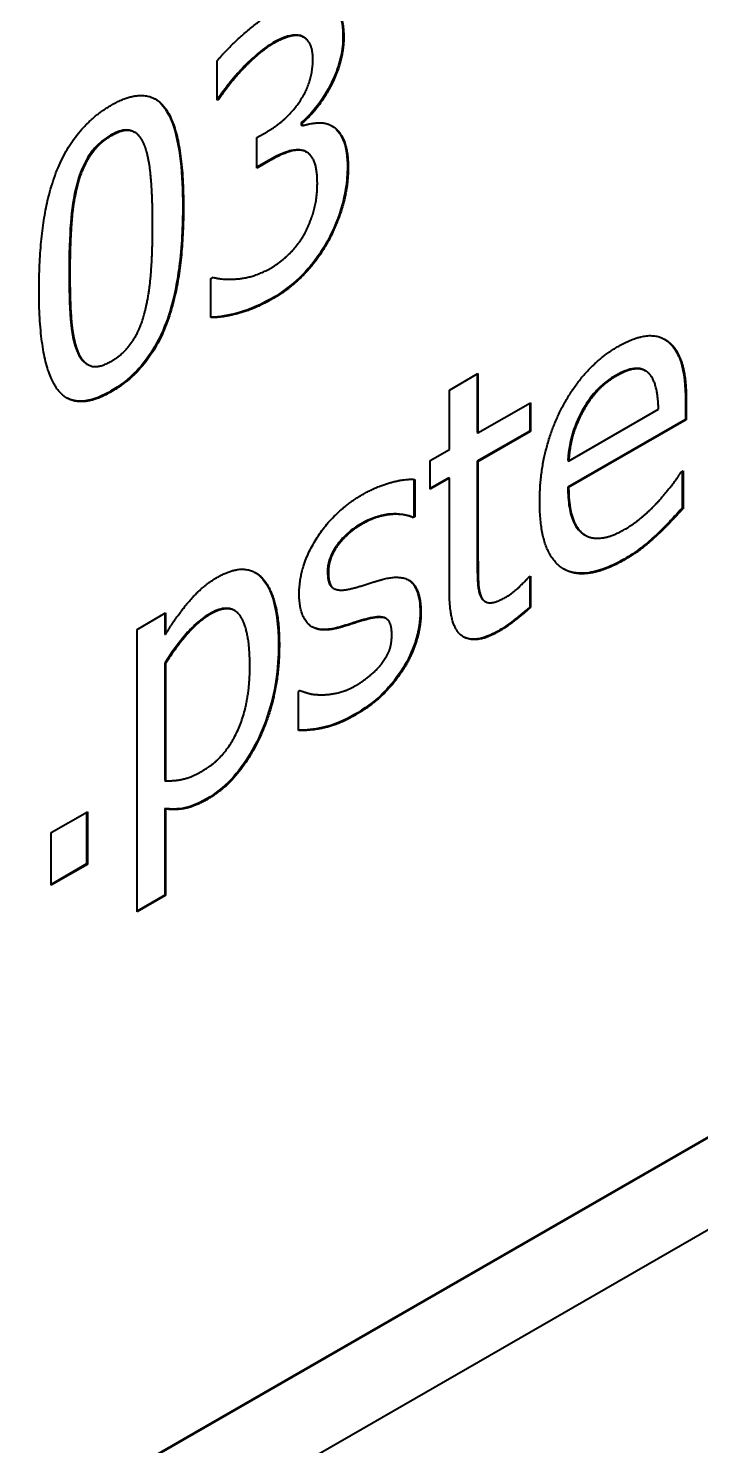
# Model space of a CAD drawing. Header units: millimetres. Extents: x 0 to 5945, y 0 to 4205.
# Drawn here: x 5625.13 to 5628.12, y 3409.47 to 3415.78 of the extents above; entities that cross this region are included whole.
import ezdxf

# ---------------------------------------------------------------- set-up
doc = ezdxf.new("R2010")
doc.units = ezdxf.units.MM
doc.header["$LTSCALE"] = 5
doc.layers.add('가시적인 것(ISO)', color=3, linetype='Continuous', lineweight=40)
doc.layers.add('가시적인 좁은 것(ISO)', color=3, linetype='Continuous', lineweight=35)

msp = doc.modelspace()

# ---------------------------------------------------------------- linework, layer by layer
at = {"layer": '가시적인 것(ISO)'}
for p, q in [((5611.7299, 3401.3851), (5660.5767, 3429.5141)), ((5660.5802, 3429.512), (5611.7305, 3401.3814)), ((5611.4066, 3400.7861), (5660.9041, 3429.2898)), ((5626.3388, 3415.7516), (5626.3423, 3415.7496)), ((5626.3503, 3415.7466), (5626.3538, 3415.7445)), ((5625.9676, 3415.4642), (5625.9676, 3415.6381)), ((5626.0715, 3415.5967), (5626.075, 3415.5946)), ((5625.9718, 3415.4707), (5625.9676, 3415.4683)), ((5625.9753, 3415.4686), (5625.9676, 3415.4642)), ((5625.9718, 3415.4707), (5625.9753, 3415.4686)), ((5626.3431, 3415.3635), (5626.3431, 3415.3516)), ((5626.3431, 3415.3635), (5626.3466, 3415.3615)), ((5626.3431, 3415.3516), (5626.3466, 3415.3495)), ((5626.3466, 3415.3615), (5626.3466, 3415.3495)), ((5625.5969, 3415.3225), (5625.6004, 3415.3205)), ((5626.1455, 3415.2973), (5626.1902, 3415.3231)), ((5626.1455, 3415.1612), (5626.1455, 3415.2973)), ((5626.3637, 3415.2342), (5626.3672, 3415.2322)), ((5626.1995, 3415.1964), (5626.1455, 3415.1652)), ((5626.2031, 3415.1943), (5626.1455, 3415.1612)), ((5625.94, 3414.6692), (5625.9495, 3414.6747)), ((5625.94, 3414.4953), (5625.94, 3414.6692)), ((5625.3879, 3414.2874), (5625.3914, 3414.2853)), ((5627.0033, 3414.1718), (5627.1305, 3414.245)), ((5627.127, 3414.243), (5627.127, 3413.9827)), ((5627.1305, 3414.245), (5627.1305, 3413.9807)), ((5627.8745, 3414.259), (5627.878, 3414.257)), ((5627.0033, 3413.9074), (5627.0033, 3414.1718)), ((5627.1305, 3413.9807), (5627.3643, 3414.1153)), ((5627.3608, 3414.1133), (5627.3608, 3413.9892)), ((5627.3643, 3414.1153), (5627.3643, 3413.9871)), ((5628.0553, 3414.1257), (5628.0553, 3414.0413)), ((5628.0588, 3414.1237), (5628.0588, 3414.0392)), ((5628.0553, 3414.0413), (5627.5309, 3413.7393)), ((5627.5345, 3413.8556), (5627.935, 3414.0862)), ((5628.0588, 3414.0392), (5627.5345, 3413.7373)), ((5628.0553, 3414.0413), (5628.0588, 3414.0392)), ((5627.3608, 3413.9892), (5627.127, 3413.8545)), ((5627.127, 3413.9827), (5627.1305, 3413.9807)), ((5627.3643, 3413.9871), (5627.1305, 3413.8525)), ((5627.3608, 3413.9892), (5627.3643, 3413.9871)), ((5626.9173, 3413.8579), (5627.0033, 3413.9074)), ((5626.9173, 3413.7297), (5626.9173, 3413.8579)), ((5627.127, 3413.8545), (5627.127, 3413.4163)), ((5627.127, 3413.8545), (5627.1305, 3413.8525)), ((5627.1305, 3413.8525), (5627.1305, 3413.4142)), ((5627.5309, 3413.8576), (5627.5345, 3413.8556)), ((5626.845, 3413.7739), (5626.845, 3413.6097)), ((5626.8486, 3413.7736), (5626.8486, 3413.6077)), ((5626.9998, 3413.7813), (5626.9173, 3413.7338)), ((5627.0033, 3413.7792), (5626.9173, 3413.7297)), ((5626.9998, 3413.7813), (5627.0033, 3413.7792)), ((5627.0033, 3413.2694), (5627.0033, 3413.7792)), ((5628.0364, 3413.8077), (5628.0442, 3413.8122)), ((5628.0406, 3413.8102), (5628.0406, 3413.6453)), ((5628.0442, 3413.8122), (5628.0442, 3413.6433)), ((5627.5309, 3413.7393), (5627.5345, 3413.7373)), ((5628.0406, 3413.6453), (5628.0442, 3413.6433)), ((5626.845, 3413.6097), (5626.8382, 3413.6057)), ((5626.8382, 3413.6057), (5626.8417, 3413.6037)), ((5626.8486, 3413.6077), (5626.8417, 3413.6037)), ((5626.845, 3413.6097), (5626.8486, 3413.6077)), ((5627.6053, 3413.5272), (5627.6089, 3413.5252)), ((5627.3566, 3413.3377), (5627.3643, 3413.3422)), ((5627.3608, 3413.3401), (5627.3608, 3413.2051)), ((5627.3643, 3413.3422), (5627.3643, 3413.203)), ((5626.4846, 3413.2897), (5626.4881, 3413.2876)), ((5627.1442, 3413.2473), (5627.1477, 3413.2453)), ((5627.1594, 3413.2311), (5627.163, 3413.2291)), ((5627.3608, 3413.2051), (5627.3643, 3413.203)), ((5625.6108, 3413.1056), (5625.7381, 3413.1788)), ((5625.7345, 3413.1768), (5625.7345, 3413.0845)), ((5625.7381, 3413.1788), (5625.7381, 3413.0824)), ((5626.0429, 3413.1908), (5626.0464, 3413.1888)), ((5626.631, 3413.1515), (5626.6346, 3413.1495)), ((5626.7186, 3413.1549), (5626.7221, 3413.1528)), ((5625.6108, 3411.8465), (5625.6108, 3413.1056)), ((5625.7345, 3413.0845), (5625.7381, 3413.0824)), ((5625.7345, 3412.9553), (5625.7381, 3412.9533)), ((5625.7345, 3412.9553), (5625.7345, 3412.4326)), ((5625.7381, 3412.9533), (5625.7381, 3412.4305)), ((5626.7969, 3412.934), (5626.8004, 3412.932)), ((5626.3303, 3412.8292), (5626.3372, 3412.8332)), ((5626.3303, 3412.6553), (5626.3303, 3412.8292)), ((5625.7345, 3412.4326), (5625.7381, 3412.4305)), ((5625.2284, 3412.1996), (5625.39, 3412.2927)), ((5625.3864, 3412.2906), (5625.3864, 3412.0602)), ((5625.39, 3412.2927), (5625.39, 3412.0581)), ((5625.7345, 3412.3073), (5625.7381, 3412.3053)), ((5625.7345, 3412.3073), (5625.7345, 3411.9218)), ((5625.7381, 3412.3053), (5625.7381, 3411.9197)), ((5625.2284, 3411.9651), (5625.2284, 3412.1996)), ((5625.3864, 3412.0602), (5625.2284, 3411.9692)), ((5625.39, 3412.0581), (5625.2284, 3411.9651)), ((5625.3864, 3412.0602), (5625.39, 3412.0581)), ((5625.7345, 3411.9218), (5625.6108, 3411.8505)), ((5625.7381, 3411.9197), (5625.6108, 3411.8465)), ((5625.7345, 3411.9218), (5625.7381, 3411.9197))]:
    msp.add_line(p, q, dxfattribs=at)
for points, degree in [([(5625.9676, 3415.6381), (5626.0114, 3415.6922), (5626.1627, 3415.826), (5626.2306, 3415.8651)], 2), ([(5626.442, 3415.9173), (5626.4867, 3415.9043), (5626.5323, 3415.8182), (5626.5323, 3415.7427)], 2), ([(5626.3423, 3415.7496), (5626.3165, 3415.7556), (5626.2546, 3415.7368), (5626.2194, 3415.7165)], 2), ([(5626.3503, 3415.7466), (5626.3467, 3415.7486), (5626.3428, 3415.7503), (5626.3388, 3415.7516)], 3), ([(5626.3947, 3415.6466), (5626.3947, 3415.6933), (5626.3647, 3415.7425), (5626.3423, 3415.7496)], 2), ([(5626.5323, 3415.7427), (5626.5323, 3415.6413), (5626.4231, 3415.4254), (5626.3466, 3415.3615)], 2), ([(5626.2194, 3415.7165), (5626.1824, 3415.6952), (5626.1102, 3415.6318), (5626.075, 3415.5946)], 2), ([(5626.1902, 3415.3231), (5626.2813, 3415.3755), (5626.3947, 3415.5462), (5626.3947, 3415.6466)], 2), ([(5626.075, 3415.5946), (5626.0423, 3415.5589), (5625.9942, 3415.4954), (5625.9753, 3415.4686)], 2), ([(5625.4965, 3415.4414), (5625.6624, 3415.5369), (5625.818, 3415.3085), (5625.818, 3414.9885)], 2), ([(5625.1742, 3414.6168), (5625.1742, 3414.9487), (5625.3315, 3415.3463), (5625.4965, 3415.4414)], 2), ([(5626.3466, 3415.3495), (5626.3784, 3415.3599), (5626.4506, 3415.3657), (5626.4816, 3415.3478)], 2), ([(5625.4965, 3415.3052), (5625.4398, 3415.2726), (5625.3676, 3415.1664), (5625.347, 3415.0899)], 2), ([(5625.6444, 3415.2632), (5625.6237, 3415.3139), (5625.5533, 3415.3379), (5625.4965, 3415.3052)], 2), ([(5626.4816, 3415.3478), (5626.5125, 3415.3308), (5626.552, 3415.2423), (5626.552, 3415.1618)], 2), ([(5625.6805, 3414.9093), (5625.6805, 3415.0355), (5625.6641, 3415.2119), (5625.6444, 3415.2632)], 2), ([(5626.3543, 3415.2377), (5626.326, 3415.2462), (5626.2486, 3415.2206), (5626.2031, 3415.1943)], 2), ([(5626.3637, 3415.2342), (5626.3597, 3415.2365), (5626.3554, 3415.2384), (5626.3508, 3415.2398)], 3), ([(5626.4145, 3415.0945), (5626.4145, 3415.1611), (5626.3827, 3415.2292), (5626.3543, 3415.2377)], 2), ([(5626.552, 3415.1618), (5626.552, 3415.0793), (5626.5056, 3414.9124), (5626.4626, 3414.834)], 2), ([(5625.347, 3415.0899), (5625.3263, 3415.0154), (5625.3117, 3414.8162), (5625.3117, 3414.696)], 2), ([(5626.3595, 3414.872), (5626.3861, 3414.9241), (5626.4145, 3415.0279), (5626.4145, 3415.0945)], 2), ([(5625.818, 3414.9885), (5625.818, 3414.6586), (5625.6607, 3414.2589), (5625.4965, 3414.1644)], 2), ([(5625.6444, 3414.5148), (5625.6641, 3414.5869), (5625.6805, 3414.7831), (5625.6805, 3414.9093)], 2), ([(5626.2074, 3414.7158), (5626.2486, 3414.7396), (5626.3311, 3414.8189), (5626.3595, 3414.872)], 2), ([(5626.4626, 3414.834), (5626.4188, 3414.7531), (5626.2942, 3414.6237), (5626.2151, 3414.5782)], 2), ([(5625.3117, 3414.696), (5625.3117, 3414.5668), (5625.3246, 3414.4013), (5625.3461, 3414.3461)], 2), ([(5625.9495, 3414.6747), (5625.9925, 3414.6616), (5626.1352, 3414.6742), (5626.2074, 3414.7158)], 2), ([(5625.4965, 3414.1644), (5625.3298, 3414.0684), (5625.1742, 3414.2938), (5625.1742, 3414.6168)], 2), ([(5626.2151, 3414.5782), (5626.1395, 3414.5346), (5625.9908, 3414.4937), (5625.94, 3414.4953)], 2), ([(5625.4965, 3414.3005), (5625.5524, 3414.3327), (5625.6246, 3414.4389), (5625.6444, 3414.5148)], 2), ([(5627.7554, 3414.3664), (5627.8259, 3414.407), (5627.9342, 3414.4196), (5627.9746, 3414.3902)], 2), ([(5625.3461, 3414.3461), (5625.3659, 3414.2939), (5625.4381, 3414.2669), (5625.4965, 3414.3005)], 2), ([(5627.4055, 3413.674), (5627.4055, 3413.8986), (5627.5989, 3414.2763), (5627.7554, 3414.3664)], 2), ([(5627.9611, 3414.3988), (5627.9645, 3414.3968), (5627.9678, 3414.3946), (5627.971, 3414.3923)], 3), ([(5627.9746, 3414.3902), (5628.0158, 3414.3613), (5628.0588, 3414.234), (5628.0588, 3414.1237)], 2), ([(5627.7476, 3414.2347), (5627.6969, 3414.2055), (5627.6256, 3414.1277), (5627.5972, 3414.0755)], 2), ([(5627.892, 3414.2463), (5627.8697, 3414.2682), (5627.7992, 3414.2644), (5627.7476, 3414.2347)], 2), ([(5627.935, 3414.0862), (5627.9333, 3414.1478), (5627.9118, 3414.2269), (5627.892, 3414.2463)], 2), ([(5627.5972, 3414.0755), (5627.568, 3414.0219), (5627.5388, 3413.9167), (5627.5345, 3413.8556)], 2), ([(5626.6156, 3413.7061), (5626.6784, 3413.7422), (5626.8056, 3413.7777), (5626.8486, 3413.7736)], 2), ([(5627.9393, 3413.6812), (5627.9737, 3413.7209), (5628.021, 3413.7829), (5628.0364, 3413.8077)], 2), ([(5627.5345, 3413.7373), (5627.5345, 3413.5773), (5627.6668, 3413.4836), (5627.7846, 3413.5514)], 2), ([(5626.3337, 3413.2635), (5626.3337, 3413.3877), (5626.4876, 3413.6323), (5626.6156, 3413.7061)], 2), ([(5627.7855, 3413.4168), (5627.605, 3413.3128), (5627.4055, 3413.4454), (5627.4055, 3413.674)], 2), ([(5627.7846, 3413.5514), (5627.8259, 3413.5752), (5627.9067, 3413.6446), (5627.9393, 3413.6812)], 2), ([(5626.8417, 3413.6037), (5626.7936, 3413.6237), (5626.6732, 3413.609), (5626.6131, 3413.5744)], 2), ([(5628.0442, 3413.6433), (5628.0218, 3413.6195), (5627.9556, 3413.5495), (5627.929, 3413.5252)], 2), ([(5626.6131, 3413.5744), (5626.5503, 3413.5383), (5626.4635, 3413.4237), (5626.4635, 3413.3591)], 2), ([(5627.929, 3413.5252), (5627.892, 3413.491), (5627.8319, 3413.4435), (5627.7855, 3413.4168)], 2), ([(5627.1305, 3413.4142), (5627.1305, 3413.3447), (5627.1348, 3413.2706), (5627.1477, 3413.2453)], 2), ([(5625.7381, 3413.0824), (5625.7853, 3413.1623), (5625.9014, 3413.2987), (5625.9693, 3413.3378)], 2), ([(5625.9693, 3413.3378), (5626.0999, 3413.4131), (5626.2452, 3413.2463), (5626.2452, 3413.0356)], 2), ([(5626.4635, 3413.3591), (5626.4635, 3413.3004), (5626.5151, 3413.2735), (5626.5718, 3413.2883)], 2), ([(5626.5718, 3413.2883), (5626.6002, 3413.2957), (5626.6698, 3413.3179), (5626.7076, 3413.3287)], 2), ([(5626.7076, 3413.3287), (5626.7918, 3413.3514), (5626.8761, 3413.2816), (5626.8761, 3413.1793)], 2), ([(5627.2551, 3413.2495), (5627.2861, 3413.2673), (5627.3437, 3413.3233), (5627.3566, 3413.3377)], 2), ([(5627.2233, 3413.096), (5627.1193, 3413.0361), (5627.0033, 3413.1134), (5627.0033, 3413.2694)], 2), ([(5626.4987, 3413.1091), (5626.4119, 3413.0899), (5626.3337, 3413.172), (5626.3337, 3413.2635)], 2), ([(5627.1442, 3413.2473), (5627.1481, 3413.2402), (5627.1531, 3413.2347), (5627.1594, 3413.2311)], 3), ([(5627.1477, 3413.2453), (5627.1597, 3413.2234), (5627.2113, 3413.2242), (5627.2551, 3413.2495)], 2), ([(5627.3643, 3413.203), (5627.3282, 3413.1703), (5627.2551, 3413.1143), (5627.2233, 3413.096)], 2), ([(5625.9383, 3413.1729), (5625.8842, 3413.1417), (5625.7836, 3413.0252), (5625.7381, 3412.9533)], 2), ([(5626.1137, 3412.942), (5626.1137, 3413.1), (5626.0312, 3413.2264), (5625.9383, 3413.1729)], 2), ([(5626.6346, 3413.1495), (5626.6105, 3413.1436), (5626.5314, 3413.1169), (5626.4987, 3413.1091)], 2), ([(5626.7463, 3413.0837), (5626.7463, 3413.1393), (5626.6973, 3413.1668), (5626.6346, 3413.1495)], 2), ([(5626.8761, 3413.1793), (5626.8761, 3413.1197), (5626.8374, 3412.992), (5626.8004, 3412.932)], 2), ([(5626.7016, 3412.9526), (5626.7257, 3412.9853), (5626.7463, 3413.0399), (5626.7463, 3413.0837)], 2), ([(5626.2452, 3413.0356), (5626.2452, 3412.805), (5626.0647, 3412.4288), (5625.9263, 3412.3491)], 2), ([(5626.5856, 3412.855), (5626.6156, 3412.8723), (5626.6853, 3412.9303), (5626.7016, 3412.9526)], 2), ([(5625.9048, 3412.4759), (5626.0037, 3412.5328), (5626.1137, 3412.773), (5626.1137, 3412.942)], 2), ([(5626.8004, 3412.932), (5626.76, 3412.868), (5626.6578, 3412.7664), (5626.5813, 3412.7223)], 2), ([(5626.3372, 3412.8332), (5626.3535, 3412.8267), (5626.3973, 3412.8141), (5626.4334, 3412.8141)], 2), ([(5626.4334, 3412.8141), (5626.4661, 3412.814), (5626.5434, 3412.8307), (5626.5856, 3412.855)], 2), ([(5626.5813, 3412.7223), (5626.5056, 3412.6787), (5626.3733, 3412.6522), (5626.3303, 3412.6553)], 2), ([(5625.7381, 3412.4305), (5625.7879, 3412.4304), (5625.8593, 3412.4496), (5625.9048, 3412.4759)], 2), ([(5625.9263, 3412.3491), (5625.8704, 3412.3169), (5625.7836, 3412.2987), (5625.7381, 3412.3053)], 2)]:
    msp.add_open_spline(points, degree=degree, dxfattribs=at)
for points, knots in [([(5626.465, 3415.9078), (5626.4706, 3415.9044), (5626.4759, 3415.9005), (5626.493, 3415.8851), (5626.5028, 3415.8712), (5626.5237, 3415.8243), (5626.5287, 3415.7858), (5626.5287, 3415.7447)], [-0.05358236, -0.05358236, -0.05358236, -0.05358236, -0.04672289, -0.04672289, -0.03019584, -0.03019584, 0, 0, 0, 0]), ([(5626.3388, 3415.7516), (5626.3144, 3415.7573), (5626.2923, 3415.7513), (5626.2604, 3415.7417), (5626.2381, 3415.7314), (5626.2159, 3415.7186)], [-0.02782653, -0.02782653, -0.02782653, -0.02782653, -0.01889632, -0.01889632, 0, 0, 0, 0]), ([(5626.5287, 3415.7447), (5626.5287, 3415.7173), (5626.5257, 3415.6886), (5626.5127, 3415.6291), (5626.503, 3415.5996), (5626.475, 3415.5343), (5626.4526, 3415.4919), (5626.3998, 3415.4179), (5626.3727, 3415.3882), (5626.3431, 3415.3635)], [-0.10433, -0.10433, -0.10433, -0.10433, -0.0793768, -0.0793768, -0.0550269, -0.0550269, -0.0257442, -0.0257442, 0, 0, 0, 0]), ([(5626.2159, 3415.7186), (5626.1803, 3415.6981), (5626.1539, 3415.6753), (5626.1185, 3415.6442), (5626.0947, 3415.6212), (5626.0715, 3415.5967)], [-0.03103479, -0.03103479, -0.03103479, -0.03103479, -0.02134227, -0.02134227, 0, 0, 0, 0]), ([(5626.0715, 3415.5967), (5626.0392, 3415.5614), (5626.0212, 3415.5378), (5626.0003, 3415.5102), (5625.9856, 3415.4903), (5625.9718, 3415.4707)], [-0.02108501, -0.02108501, -0.02108501, -0.02108501, -0.01452286, -0.01452286, 0, 0, 0, 0]), ([(5625.6907, 3415.4697), (5625.6951, 3415.467), (5625.6994, 3415.4641), (5625.721, 3415.4472), (5625.7464, 3415.4205), (5625.8034, 3415.2665), (5625.8145, 3415.1302), (5625.8145, 3414.9905)], [-0.1821808, -0.1821808, -0.1821808, -0.1821808, -0.166914, -0.166914, -0.1025074, -0.1025074, 0, 0, 0, 0]), ([(5625.493, 3415.3073), (5625.4801, 3415.2998), (5625.4672, 3415.2911), (5625.4431, 3415.2716), (5625.432, 3415.261), (5625.4113, 3415.2375), (5625.3963, 3415.2185), (5625.3642, 3415.158), (5625.3522, 3415.1244), (5625.3434, 3415.092)], [-0.08378199, -0.08378199, -0.08378199, -0.08378199, -0.06139139, -0.06139139, -0.04110778, -0.04110778, -0.02142471, -0.02142471, 0, 0, 0, 0]), ([(5625.5969, 3415.3225), (5625.5964, 3415.3228), (5625.596, 3415.323), (5625.5822, 3415.3306), (5625.5687, 3415.3322), (5625.5353, 3415.3283), (5625.514, 3415.3194), (5625.493, 3415.3073)], [-0.03090274, -0.03090274, -0.03090274, -0.03090274, -0.03045864, -0.03045864, -0.01784843, -0.01784843, 0, 0, 0, 0]), ([(5626.4811, 3415.348), (5626.4905, 3415.3423), (5626.4988, 3415.3349), (5626.5185, 3415.3111), (5626.5258, 3415.2951), (5626.5437, 3415.2549), (5626.5485, 3415.2094), (5626.5485, 3415.1638)], [-0.0438611, -0.0438611, -0.0438611, -0.0438611, -0.0399867, -0.0399867, -0.0334581, -0.0334581, 0, 0, 0, 0]), ([(5626.3508, 3415.2398), (5626.3412, 3415.2426), (5626.3309, 3415.2436), (5626.3038, 3415.2419), (5626.2898, 3415.2374), (5626.2562, 3415.2263), (5626.2277, 3415.2126), (5626.1995, 3415.1964)], [-0.03274112, -0.03274112, -0.03274112, -0.03274112, -0.02914895, -0.02914895, -0.02391107, -0.02391107, 0, 0, 0, 0]), ([(5626.5485, 3415.1638), (5626.5485, 3415.0918), (5626.5352, 3415.0336), (5626.51, 3414.943), (5626.4881, 3414.889), (5626.4591, 3414.836)], [-0.05981794, -0.05981794, -0.05981794, -0.05981794, -0.03623744, -0.03623744, 0, 0, 0, 0]), ([(5625.3434, 3415.092), (5625.3274, 3415.0339), (5625.3195, 3414.9719), (5625.3136, 3414.8922), (5625.3082, 3414.8185), (5625.3082, 3414.698)], [-0.2746672, -0.2746672, -0.2746672, -0.2746672, -0.0884611, -0.0884611, 0, 0, 0, 0]), ([(5625.8145, 3414.9905), (5625.8145, 3414.905), (5625.8105, 3414.812), (5625.7896, 3414.6514), (5625.7751, 3414.5756), (5625.7383, 3414.4646), (5625.7193, 3414.4161), (5625.6671, 3414.326), (5625.6402, 3414.2897), (5625.5726, 3414.2191), (5625.5329, 3414.1894), (5625.493, 3414.1664)], [-0.2472625, -0.2472625, -0.2472625, -0.2472625, -0.1613508, -0.1613508, -0.0963333, -0.0963333, -0.0618763, -0.0618763, -0.0338693, -0.0338693, 0, 0, 0, 0]), ([(5626.4591, 3414.836), (5626.4446, 3414.8092), (5626.4284, 3414.7836), (5626.3906, 3414.7317), (5626.3707, 3414.7088), (5626.3081, 3414.6439), (5626.2599, 3414.608), (5626.2116, 3414.5802)], [-0.07148187, -0.07148187, -0.07148187, -0.07148187, -0.05716317, -0.05716317, -0.04099243, -0.04099243, 0, 0, 0, 0]), ([(5625.3082, 3414.698), (5625.3082, 3414.6298), (5625.3095, 3414.5515), (5625.3166, 3414.4604), (5625.322, 3414.401), (5625.3426, 3414.3481)], [-0.1797337, -0.1797337, -0.1797337, -0.1797337, -0.0506673, -0.0506673, 0, 0, 0, 0]), ([(5626.2116, 3414.5802), (5626.14, 3414.539), (5626.086, 3414.5229), (5626.0208, 3414.505), (5625.9778, 3414.4966), (5625.94, 3414.4973)], [-0.05838601, -0.05838601, -0.05838601, -0.05838601, -0.03694874, -0.03694874, -0.00112446, -0.00112446, -0.00112446, -0.00112446]), ([(5625.3426, 3414.3481), (5625.3479, 3414.3339), (5625.3546, 3414.3209), (5625.37, 3414.3007), (5625.3782, 3414.2929), (5625.3879, 3414.2874)], [-0.05551213, -0.05551213, -0.05551213, -0.05551213, -0.04308536, -0.04308536, -0.03243009, -0.03243009, -0.03243009, -0.03243009]), ([(5627.971, 3414.3923), (5627.985, 3414.3824), (5627.9971, 3414.3698), (5628.0207, 3414.335), (5628.029, 3414.3138), (5628.0503, 3414.2508), (5628.0553, 3414.187), (5628.0553, 3414.1257)], [-0.06785624, -0.06785624, -0.06785624, -0.06785624, -0.05791182, -0.05791182, -0.04497634, -0.04497634, 0, 0, 0, 0]), ([(5627.7441, 3414.2368), (5627.728, 3414.2275), (5627.7116, 3414.2166), (5627.6762, 3414.1884), (5627.6631, 3414.1746), (5627.6317, 3414.1398), (5627.6113, 3414.1099), (5627.5937, 3414.0776)], [-0.03522729, -0.03522729, -0.03522729, -0.03522729, -0.02935181, -0.02935181, -0.02212217, -0.02212217, 0, 0, 0, 0]), ([(5627.8745, 3414.259), (5627.8703, 3414.2615), (5627.8658, 3414.2634), (5627.8482, 3414.269), (5627.8356, 3414.269), (5627.8006, 3414.2654), (5627.7717, 3414.2526), (5627.7441, 3414.2368)], [-0.03520936, -0.03520936, -0.03520936, -0.03520936, -0.03201187, -0.03201187, -0.02341156, -0.02341156, 0, 0, 0, 0]), ([(5625.493, 3414.1664), (5625.4684, 3414.1523), (5625.4438, 3414.1407), (5625.3977, 3414.1258), (5625.3765, 3414.122), (5625.3342, 3414.1226), (5625.3145, 3414.1278), (5625.297, 3414.1375)], [-0.3574821, -0.3574821, -0.3574821, -0.3574821, -0.2990686, -0.2990686, -0.2453836, -0.2453836, -0.1863245, -0.1863245, -0.1863245, -0.1863245]), ([(5627.5937, 3414.0776), (5627.5747, 3414.0428), (5627.5599, 3414.0074), (5627.5432, 3413.9473), (5627.5346, 3413.9101), (5627.5309, 3413.8576)], [-0.09278401, -0.09278401, -0.09278401, -0.09278401, -0.03712524, -0.03712524, 0, 0, 0, 0]), ([(5627.5309, 3413.7393), (5627.5309, 3413.7079), (5627.5329, 3413.6772), (5627.5418, 3413.6243), (5627.5483, 3413.6013), (5627.5693, 3413.5574), (5627.5849, 3413.539), (5627.6053, 3413.5272)], [-0.12236679, -0.12236679, -0.12236679, -0.12236679, -0.09940699, -0.09940699, -0.07930902, -0.07930902, -0.05480519, -0.05480519, -0.05480519, -0.05480519]), ([(5628.0406, 3413.6453), (5628.0177, 3413.6208), (5627.9921, 3413.5938), (5627.966, 3413.5663), (5627.9454, 3413.5455), (5627.9255, 3413.5273)], [-0.02400064, -0.02400064, -0.02400064, -0.02400064, -0.01762699, -0.01762699, 0, 0, 0, 0]), ([(5626.8382, 3413.6057), (5626.7994, 3413.6218), (5626.7607, 3413.6223), (5626.6905, 3413.6135), (5626.6507, 3413.6001), (5626.6095, 3413.5764)], [-0.06393371, -0.06393371, -0.06393371, -0.06393371, -0.03491759, -0.03491759, 0, 0, 0, 0]), ([(5626.6095, 3413.5764), (5626.5928, 3413.5668), (5626.5761, 3413.5555), (5626.5449, 3413.5297), (5626.5306, 3413.5157), (5626.4992, 3413.4791), (5626.4897, 3413.4632), (5626.4782, 3413.4432), (5626.4718, 3413.4285), (5626.4621, 3413.3951), (5626.46, 3413.3775), (5626.46, 3413.3611)], [-0.03200283, -0.03200283, -0.03200283, -0.03200283, -0.02878977, -0.02878977, -0.02585873, -0.02585873, -0.02199873, -0.02199873, -0.01205069, -0.01205069, 0, 0, 0, 0]), ([(5627.9255, 3413.5273), (5627.9034, 3413.5069), (5627.8811, 3413.4872), (5627.8345, 3413.4504), (5627.8061, 3413.4327), (5627.7819, 3413.4188)], [-0.03994906, -0.03994906, -0.03994906, -0.03994906, -0.02053288, -0.02053288, 0, 0, 0, 0]), ([(5627.127, 3413.4163), (5627.127, 3413.3803), (5627.1271, 3413.3444), (5627.1305, 3413.2858), (5627.1353, 3413.2647), (5627.1442, 3413.2473)], [-0.04455538, -0.04455538, -0.04455538, -0.04455538, -0.01817016, -0.01817016, 0, 0, 0, 0]), ([(5627.7819, 3413.4188), (5627.7503, 3413.4006), (5627.7185, 3413.3851), (5627.6593, 3413.364), (5627.6318, 3413.3575), (5627.5704, 3413.3535), (5627.5391, 3413.3598), (5627.5118, 3413.375)], [-0.25738, -0.25738, -0.25738, -0.25738, -0.2101741, -0.2101741, -0.167381, -0.167381, -0.1099943, -0.1099943, -0.1099943, -0.1099943]), ([(5626.1366, 3413.3593), (5626.1391, 3413.3578), (5626.1416, 3413.3563), (5626.1696, 3413.3366), (5626.192, 3413.3062), (5626.2333, 3413.2011), (5626.2416, 3413.12), (5626.2416, 3413.0376)], [-0.1045878, -0.1045878, -0.1045878, -0.1045878, -0.100807, -0.100807, -0.0604437, -0.0604437, 0, 0, 0, 0]), ([(5626.46, 3413.3611), (5626.46, 3413.3484), (5626.4609, 3413.3359), (5626.4655, 3413.3145), (5626.4692, 3413.3052), (5626.477, 3413.2954), (5626.4801, 3413.2924), (5626.4846, 3413.2897)], [-0.0795457, -0.0795457, -0.0795457, -0.0795457, -0.0578904, -0.0578904, -0.03747234, -0.03747234, -0.02905041, -0.02905041, -0.02905041, -0.02905041]), ([(5626.8205, 3413.3256), (5626.8209, 3413.3254), (5626.8212, 3413.3252), (5626.835, 3413.3165), (5626.8477, 3413.3032), (5626.8685, 3413.2528), (5626.8725, 3413.2178), (5626.8725, 3413.1813)], [-0.04960021, -0.04960021, -0.04960021, -0.04960021, -0.04903769, -0.04903769, -0.02674535, -0.02674535, 0, 0, 0, 0]), ([(5627.3608, 3413.2051), (5627.3287, 3413.176), (5627.3034, 3413.156), (5627.2657, 3413.1271), (5627.2426, 3413.1112), (5627.2198, 3413.0981)], [-0.03242558, -0.03242558, -0.03242558, -0.03242558, -0.01932845, -0.01932845, 0, 0, 0, 0]), ([(5625.9348, 3413.175), (5625.9168, 3413.1646), (5625.8991, 3413.152), (5625.8638, 3413.1217), (5625.8467, 3413.1045), (5625.8167, 3413.0697), (5625.7798, 3413.0267), (5625.7345, 3412.9553)], [-0.1715276, -0.1715276, -0.1715276, -0.1715276, -0.1117562, -0.1117562, -0.0508267, -0.0508267, 0, 0, 0, 0]), ([(5626.0429, 3413.1908), (5626.0428, 3413.1909), (5626.0426, 3413.191), (5626.03, 3413.1981), (5626.0156, 3413.2007), (5625.9789, 3413.1967), (5625.9568, 3413.1877), (5625.9348, 3413.175)], [-0.03375337, -0.03375337, -0.03375337, -0.03375337, -0.03359246, -0.03359246, -0.01870461, -0.01870461, 0, 0, 0, 0]), ([(5626.631, 3413.1515), (5626.606, 3413.1454), (5626.575, 3413.1349), (5626.5434, 3413.1242), (5626.5188, 3413.1168), (5626.4952, 3413.1111)], [-0.02746583, -0.02746583, -0.02746583, -0.02746583, -0.02084657, -0.02084657, 0, 0, 0, 0]), ([(5626.7186, 3413.1549), (5626.7148, 3413.1571), (5626.7101, 3413.1588), (5626.6854, 3413.1634), (5626.6595, 3413.1594), (5626.631, 3413.1515)], [-0.03281555, -0.03281555, -0.03281555, -0.03281555, -0.02494148, -0.02494148, 0, 0, 0, 0]), ([(5626.8725, 3413.1813), (5626.8725, 3413.1602), (5626.8707, 3413.1382), (5626.8619, 3413.0862), (5626.8548, 3413.0622), (5626.837, 3413.008), (5626.8193, 3412.9704), (5626.7969, 3412.934)], [-0.04348996, -0.04348996, -0.04348996, -0.04348996, -0.03563311, -0.03563311, -0.02561103, -0.02561103, 0, 0, 0, 0]), ([(5626.4952, 3413.1111), (5626.474, 3413.1064), (5626.453, 3413.104), (5626.4177, 3413.1065), (5626.4028, 3413.1102), (5626.3898, 3413.1173)], [-0.07300655, -0.07300655, -0.07300655, -0.07300655, -0.0583934, -0.0583934, -0.04639159, -0.04639159, -0.04639159, -0.04639159]), ([(5627.2198, 3413.0981), (5627.1983, 3413.0857), (5627.1767, 3413.0756), (5627.137, 3413.0634), (5627.1189, 3413.0607), (5627.0858, 3413.0632), (5627.0734, 3413.0678), (5627.0645, 3413.0727)], [-0.08646424, -0.08646424, -0.08646424, -0.08646424, -0.07725742, -0.07725742, -0.06895016, -0.06895016, -0.06094297, -0.06094297, -0.06094297, -0.06094297]), ([(5626.2416, 3413.0376), (5626.2416, 3412.9852), (5626.2381, 3412.9301), (5626.2217, 3412.8238), (5626.2099, 3412.7727), (5626.1677, 3412.6462), (5626.1379, 3412.5894), (5626.0903, 3412.5092), (5626.062, 3412.4705), (5625.9958, 3412.4005), (5625.9598, 3412.3725), (5625.9228, 3412.3511)], [-0.1265136, -0.1265136, -0.1265136, -0.1265136, -0.1057295, -0.1057295, -0.0874199, -0.0874199, -0.0608706, -0.0608706, -0.0314335, -0.0314335, 0, 0, 0, 0]), ([(5626.7969, 3412.934), (5626.7592, 3412.8743), (5626.7235, 3412.8373), (5626.6674, 3412.7815), (5626.6227, 3412.7503), (5626.5777, 3412.7243)], [-0.05651006, -0.05651006, -0.05651006, -0.05651006, -0.03820024, -0.03820024, 0, 0, 0, 0]), ([(5626.5777, 3412.7243), (5626.504, 3412.6819), (5626.455, 3412.6713), (5626.401, 3412.6605), (5626.3629, 3412.6553), (5626.3303, 3412.6571)], [-0.04947373, -0.04947373, -0.04947373, -0.04947373, -0.03241669, -0.03241669, -0.00113872, -0.00113872, -0.00113872, -0.00113872]), ([(5625.9228, 3412.3511), (5625.8712, 3412.3214), (5625.8391, 3412.3132), (5625.7922, 3412.3033), (5625.7624, 3412.3033), (5625.7345, 3412.3073)], [-0.04174994, -0.04174994, -0.04174994, -0.04174994, -0.02781373, -0.02781373, 0, 0, 0, 0])]:
    msp.add_open_spline(points, degree=3, knots=knots, dxfattribs=at)
at = {"layer": '가시적인 좁은 것(ISO)'}
for p, q in [((5626.5287, 3415.7447), (5626.5323, 3415.7427)), ((5626.2159, 3415.7186), (5626.2194, 3415.7165)), ((5625.493, 3415.3073), (5625.4965, 3415.3052)), ((5626.3508, 3415.2398), (5626.3543, 3415.2377)), ((5626.1995, 3415.1964), (5626.2031, 3415.1943)), ((5626.5485, 3415.1638), (5626.552, 3415.1618)), ((5625.3434, 3415.092), (5625.347, 3415.0899)), ((5625.8145, 3414.9905), (5625.818, 3414.9885)), ((5626.4591, 3414.836), (5626.4626, 3414.834)), ((5625.3082, 3414.698), (5625.3117, 3414.696)), ((5626.2116, 3414.5802), (5626.2151, 3414.5782)), ((5625.3426, 3414.3481), (5625.3461, 3414.3461)), ((5627.971, 3414.3923), (5627.9746, 3414.3902)), ((5627.7441, 3414.2368), (5627.7476, 3414.2347)), ((5625.493, 3414.1664), (5625.4965, 3414.1644)), ((5628.0553, 3414.1257), (5628.0588, 3414.1237)), ((5627.5937, 3414.0776), (5627.5972, 3414.0755)), ((5626.6095, 3413.5764), (5626.6131, 3413.5744)), ((5627.9255, 3413.5273), (5627.929, 3413.5252)), ((5627.127, 3413.4163), (5627.1305, 3413.4142)), ((5627.7819, 3413.4188), (5627.7855, 3413.4168)), ((5626.46, 3413.3611), (5626.4635, 3413.3591)), ((5625.9348, 3413.175), (5625.9383, 3413.1729)), ((5626.8725, 3413.1813), (5626.8761, 3413.1793)), ((5626.4952, 3413.1111), (5626.4987, 3413.1091)), ((5627.2198, 3413.0981), (5627.2233, 3413.096)), ((5626.2416, 3413.0376), (5626.2452, 3413.0356)), ((5626.5777, 3412.7243), (5626.5813, 3412.7223)), ((5625.9228, 3412.3511), (5625.9263, 3412.3491))]:
    msp.add_line(p, q, dxfattribs=at)

doc.saveas('drawing.dxf')
